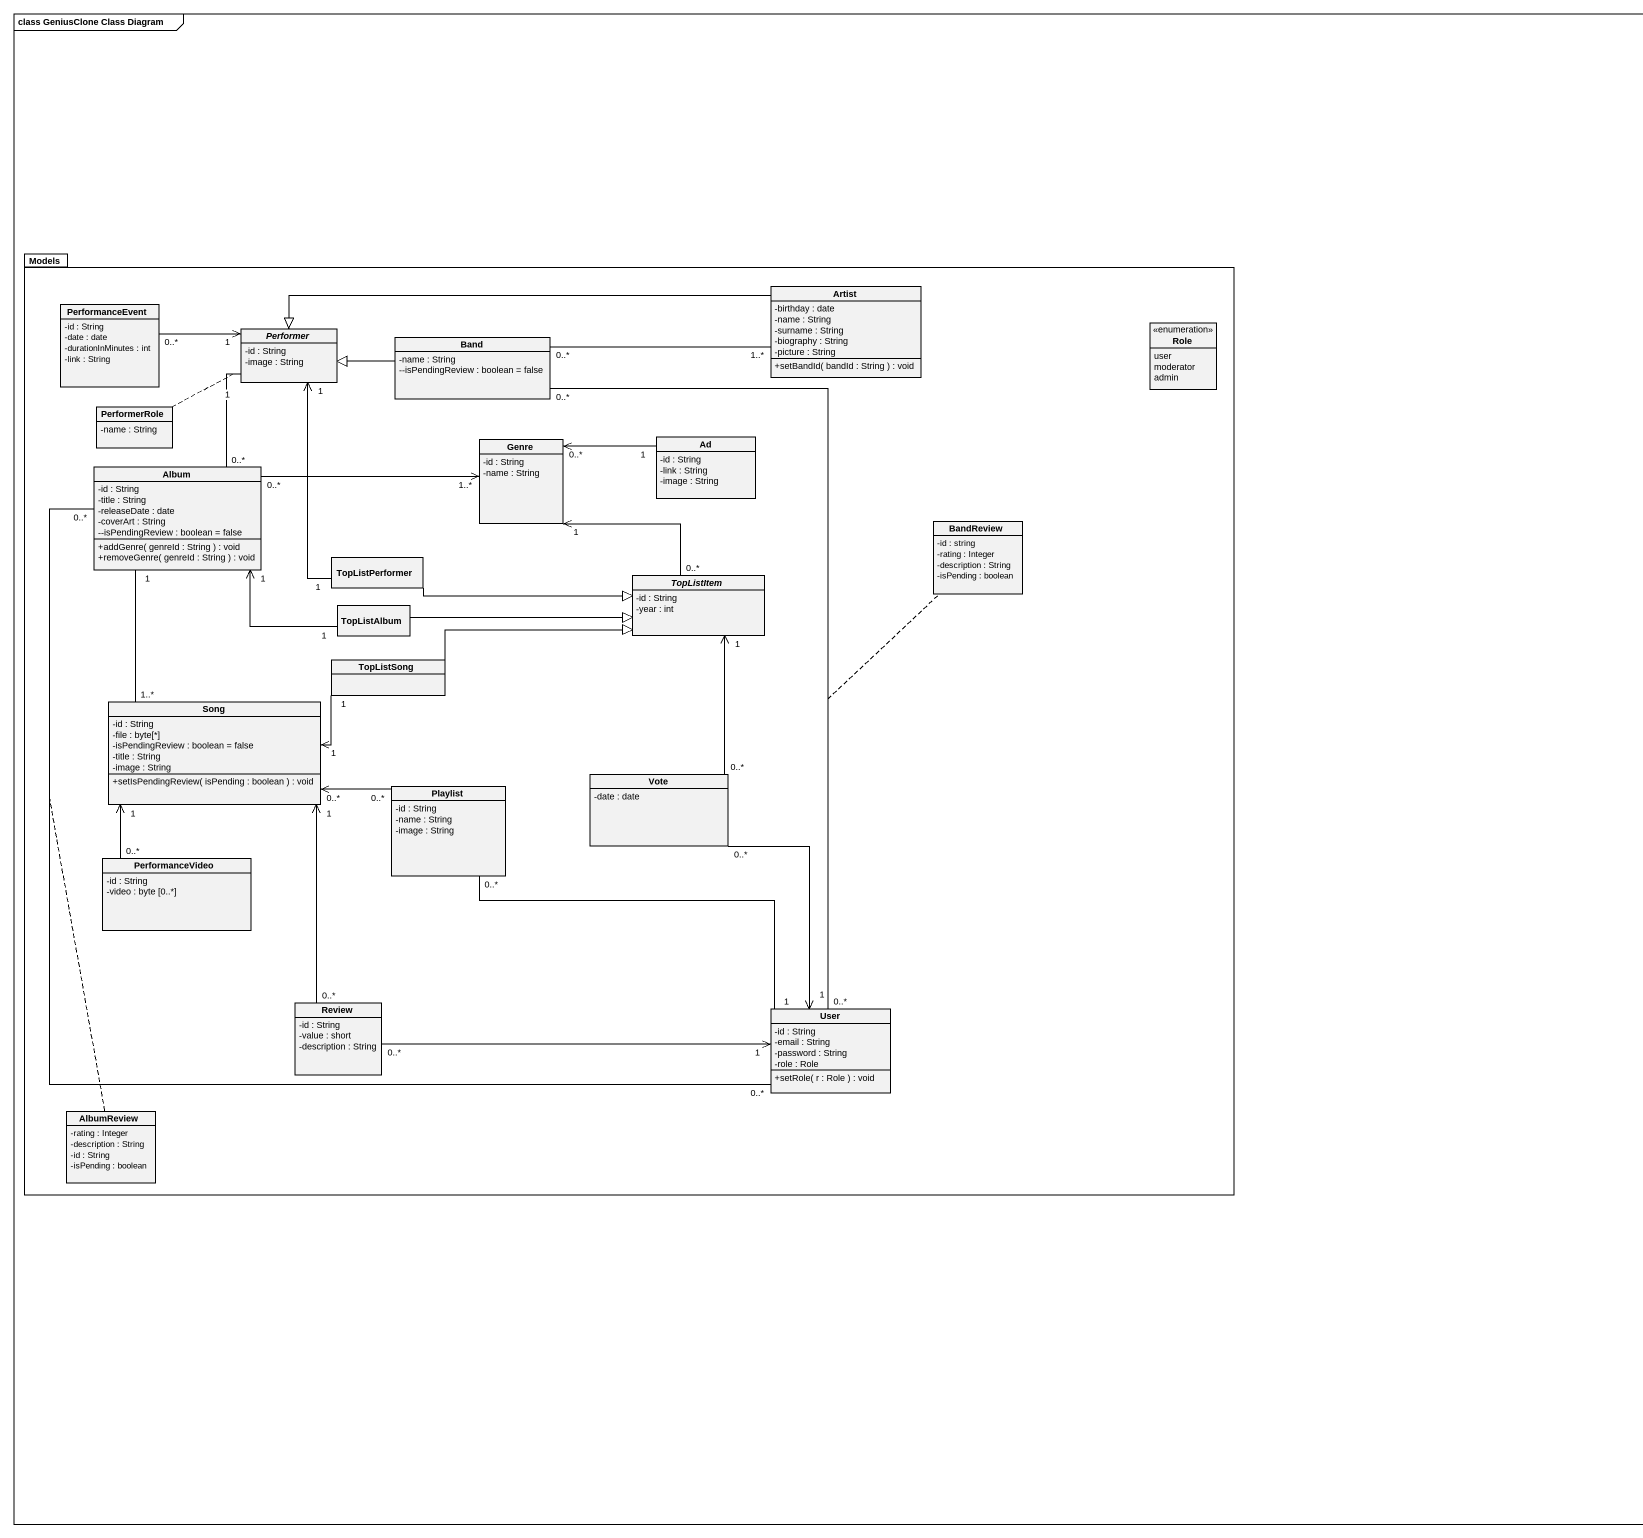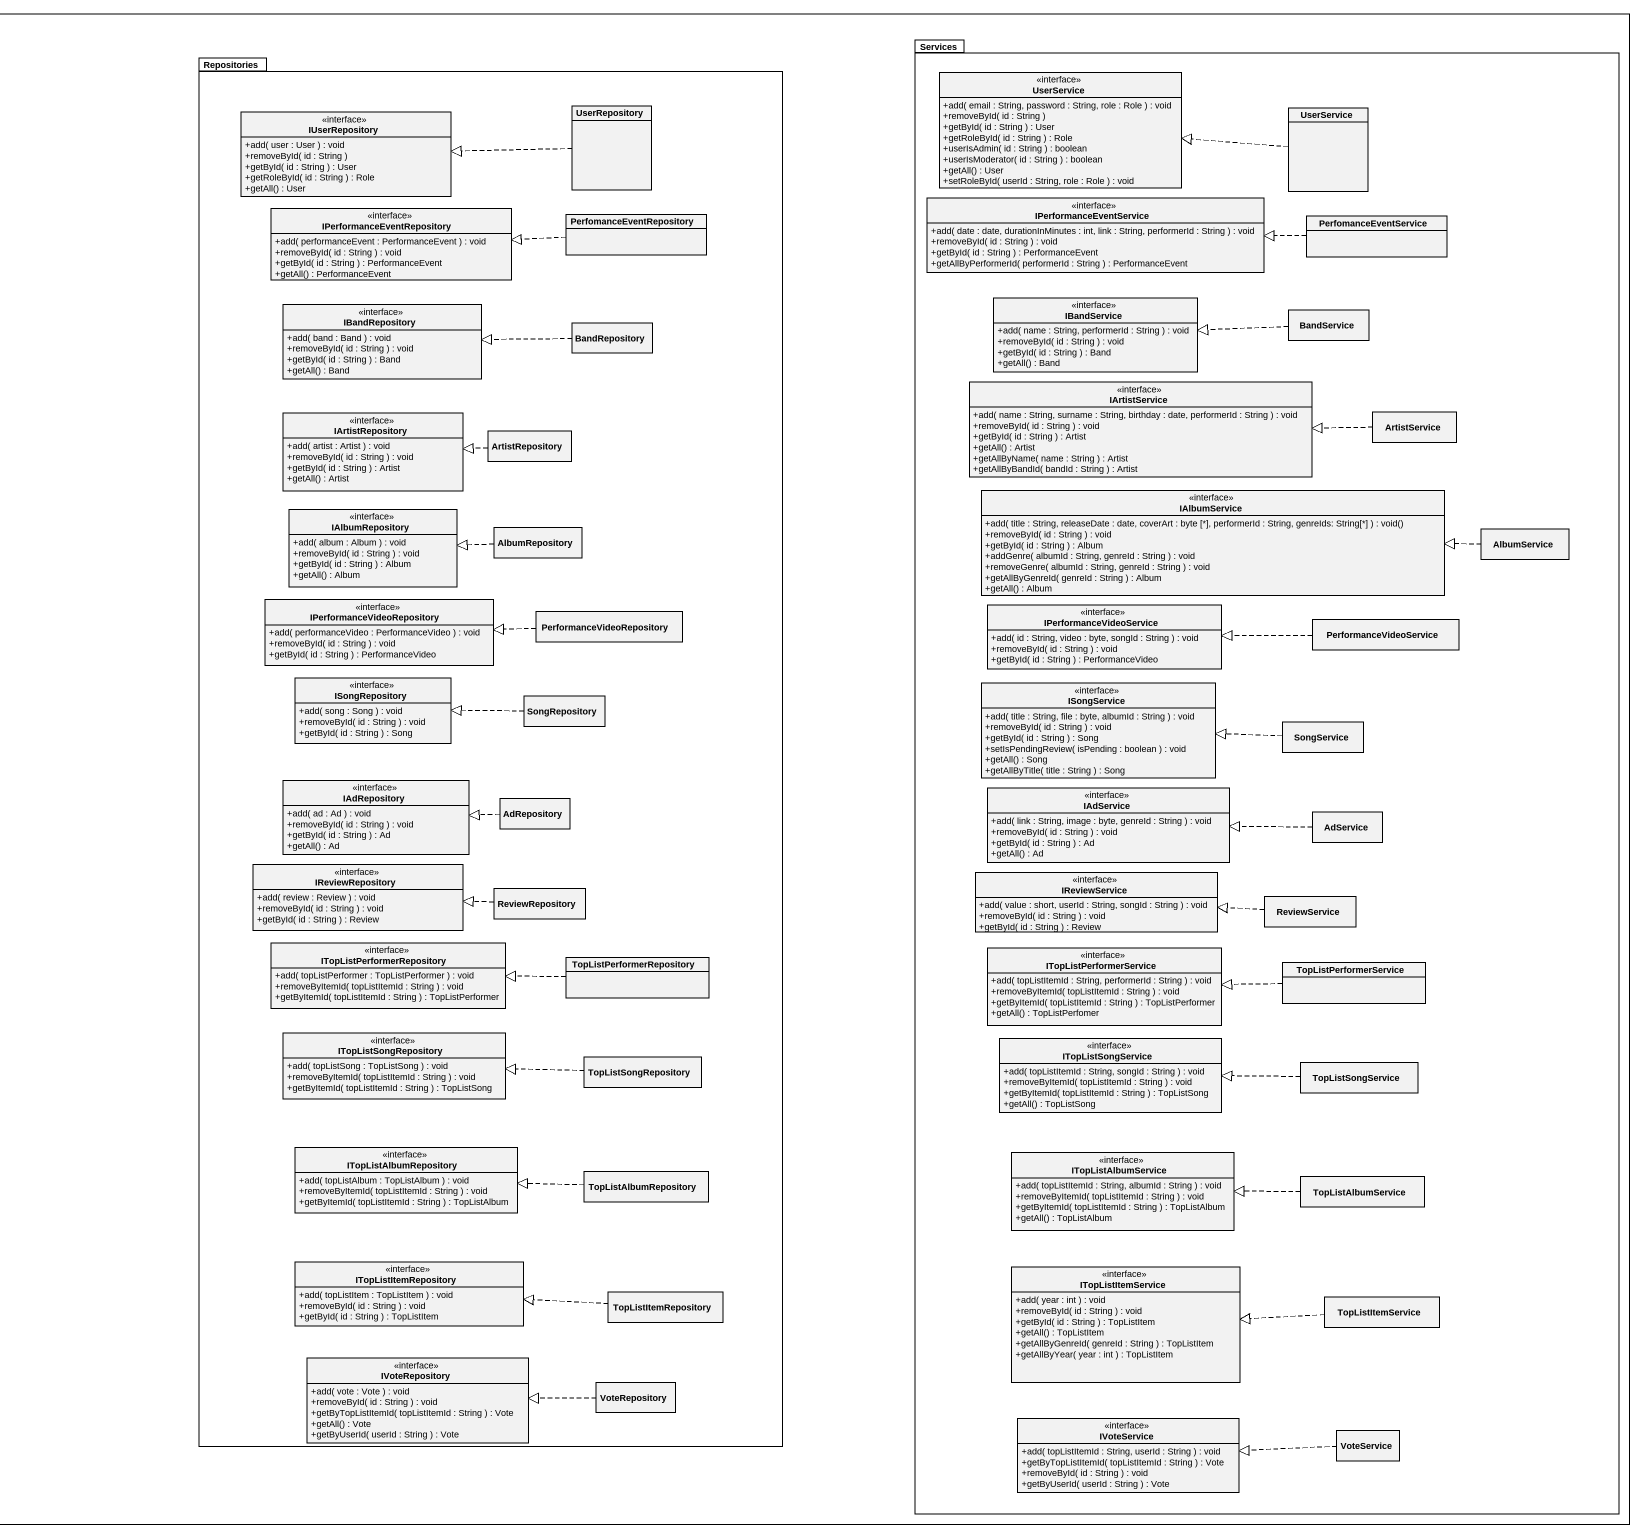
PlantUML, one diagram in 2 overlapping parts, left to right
@startuml
mainframe class GeniusClone Class Diagram
hide circle
hide empty members
skinparam classAttributeIconSize 0
package Repositories {
  class UserRepository
  interface IUserRepository {
    +add( user : User ) : void
    +removeById( id : String )
    +getById( id : String ) : User
    +getRoleById( id : String ) : Role
    +getAll() : User
  }
  interface IPerformanceEventRepository {
    +add( performanceEvent : PerformanceEvent ) : void
    +removeById( id : String ) : void
    +getById( id : String ) : PerformanceEvent
    +getAll() : PerformanceEvent
  }
  class PerfomanceEventRepository
  interface IBandRepository {
    +add( band : Band ) : void
    +removeById( id : String ) : void
    +getById( id : String ) : Band
    +getAll() : Band
  }
  class BandRepository
  interface IArtistRepository {
    +add( artist : Artist ) : void
    +removeById( id : String ) : void
    +getById( id : String ) : Artist
    +getAll() : Artist
  }
  class ArtistRepository
  interface IAlbumRepository {
    +add( album : Album ) : void
    +removeById( id : String ) : void
    +getById( id : String ) : Album
    +getAll() : Album
  }
  class AlbumRepository
  interface IPerformanceVideoRepository {
    +add( performanceVideo : PerformanceVideo ) : void
    +removeById( id : String ) : void
    +getById( id : String ) : PerformanceVideo
  }
  class PerformanceVideoRepository
  interface ISongRepository {
    +add( song : Song ) : void
    +removeById( id : String ) : void
    +getById( id : String ) : Song
  }
  class SongRepository
  interface IAdRepository {
    +add( ad : Ad ) : void
    +removeById( id : String ) : void
    +getById( id : String ) : Ad
    +getAll() : Ad
  }
  class AdRepository
  interface IReviewRepository {
    +add( review : Review ) : void
    +removeById( id : String ) : void
    +getById( id : String ) : Review
  }
  class ReviewRepository
  interface ITopListPerformerRepository {
    +add( topListPerformer : TopListPerformer ) : void
    +removeByItemId( topListItemId : String ) : void
    +getByItemId( topListItemId : String ) : TopListPerformer
  }
  class TopListPerformerRepository
  interface ITopListSongRepository {
    +add( topListSong : TopListSong ) : void
    +removeByItemId( topListItemId : String ) : void
    +getByItemId( topListItemId : String ) : TopListSong
  }
  class TopListSongRepository
  interface ITopListAlbumRepository {
    +add( topListAlbum : TopListAlbum ) : void
    +removeByItemId( topListItemId : String ) : void
    +getByItemId( topListItemId : String ) : TopListAlbum
  }
  class TopListAlbumRepository
  interface ITopListItemRepository {
    +add( topListItem : TopListItem ) : void
    +removeById( id : String ) : void
    +getById( id : String ) : TopListItem
  }
  class TopListItemRepository
  interface IVoteRepository {
    +add( vote : Vote ) : void
    +removeById( id : String ) : void
    +getByTopListItemId( topListItemId : String ) : Vote
    +getAll() : Vote
    +getByUserId( userId : String ) : Vote
  }
  class VoteRepository
}
package Services {
  interface UserService {
    +add( email : String, password : String, role : Role ) : void
    +removeById( id : String )
    +getById( id : String ) : User
    +getRoleById( id : String ) : Role
    +userIsAdmin( id : String ) : boolean
    +userIsModerator( id : String ) : boolean
    +getAll() : User
    +setRoleById( userId : String, role : Role ) : void
  }
  class "UserService" as UserService_2
  interface IPerformanceEventService {
    +add( date : date, durationInMinutes : int, link : String, performerId : String ) : void
    +removeById( id : String ) : void
    +getById( id : String ) : PerformanceEvent
    +getAllByPerformerId( performerId : String ) : PerformanceEvent
  }
  class PerfomanceEventService
  interface IBandService {
    +add( name : String, performerId : String ) : void
    +removeById( id : String ) : void
    +getById( id : String ) : Band
    +getAll() : Band
  }
  class BandService
  interface IArtistService {
    +add( name : String, surname : String, birthday : date, performerId : String ) : void
    +removeById( id : String ) : void
    +getById( id : String ) : Artist
    +getAll() : Artist
    +getAllByName( name : String ) : Artist
    +getAllByBandId( bandId : String ) : Artist
  }
  class ArtistService
  interface IAlbumService {
    +add( title : String, releaseDate : date, coverArt : byte [*], performerId : String, genreIds: String[*] ) : void()
    +removeById( id : String ) : void
    +getById( id : String ) : Album
    +addGenre( albumId : String, genreId : String ) : void
    +removeGenre( albumId : String, genreId : String ) : void
    +getAllByGenreId( genreId : String ) : Album
    +getAll() : Album
  }
  class AlbumService
  interface IPerformanceVideoService {
    +add( id : String, video : byte, songId : String ) : void
    +removeById( id : String ) : void
    +getById( id : String ) : PerformanceVideo
  }
  class PerformanceVideoService
  interface ISongService {
    +add( title : String, file : byte, albumId : String ) : void
    +removeById( id : String ) : void
    +getById( id : String ) : Song
    +setIsPendingReview( isPending : boolean ) : void
    +getAll() : Song
    +getAllByTitle( title : String ) : Song
  }
  class SongService
  interface IAdService {
    +add( link : String, image : byte, genreId : String ) : void
    +removeById( id : String ) : void
    +getById( id : String ) : Ad
    +getAll() : Ad
  }
  class AdService
  interface IReviewService {
    +add( value : short, userId : String, songId : String ) : void
    +removeById( id : String ) : void
    +getById( id : String ) : Review
  }
  class ReviewService
  interface ITopListPerformerService {
    +add( topListItemId : String, performerId : String ) : void
    +removeByItemId( topListItemId : String ) : void
    +getByItemId( topListItemId : String ) : TopListPerformer
    +getAll() : TopListPerfomer
  }
  class TopListPerformerService
  interface ITopListSongService {
    +add( topListItemId : String, songId : String ) : void
    +removeByItemId( topListItemId : String ) : void
    +getByItemId( topListItemId : String ) : TopListSong
    +getAll() : TopListSong
  }
  class TopListSongService
  interface ITopListAlbumService {
    +add( topListItemId : String, albumId : String ) : void
    +removeByItemId( topListItemId : String ) : void
    +getByItemId( topListItemId : String ) : TopListAlbum
    +getAll() : TopListAlbum
  }
  class TopListAlbumService
  interface ITopListItemService {
    +add( year : int ) : void
    +removeById( id : String ) : void
    +getById( id : String ) : TopListItem
    +getAll() : TopListItem
    +getAllByGenreId( genreId : String ) : TopListItem
    +getAllByYear( year : int ) : TopListItem
  }
  class TopListItemService
  interface IVoteService {
    +add( topListItemId : String, userId : String ) : void
    +getByTopListItemId( topListItemId : String ) : Vote
    +removeById( id : String ) : void
    +getByUserId( userId : String ) : Vote
  }
  class VoteService
}
package Models {
  class PerformanceEvent {
    -id : String
    -date : date
    -durationInMinutes : int
    -link : String
  }
  class Artist {
    -birthday : date
    -name : String
    -surname : String
    -biography : String
    -picture : String
    +setBandId( bandId : String ) : void
  }
  abstract class Performer {
    -id : String
    -image : String
  }
  class Band {
    -name : String
    ~--isPendingReview : boolean = false
  }
  enum Role {
    user
    moderator
    admin
  }
  class PerformerRole {
    -name : String
  }
  class Genre {
    -id : String
    -name : String
  }
  class Ad {
    -id : String
    -link : String
    -image : String
  }
  class Album {
    -id : String
    -title : String
    -releaseDate : date
    -coverArt : String
    ~--isPendingReview : boolean = false
    +addGenre( genreId : String ) : void
    +removeGenre( genreId : String ) : void
  }
  class BandReview {
    -id : string
    -rating : Integer
    -description : String
    -isPending : boolean
  }
  class TopListPerformer
  abstract class TopListItem {
    -id : String
    -year : int
  }
  class TopListAlbum
  class TopListSong
  class Song {
    -id : String
    -file : byte[*]
    -isPendingReview : boolean = false
    -title : String
    -image : String
    +setIsPendingReview( isPending : boolean ) : void
  }
  class Playlist {
    -id : String
    -name : String
    -image : String
  }
  class Vote {
    -date : date
  }
  class PerformanceVideo {
    -id : String
    -video : byte [0..*]
  }
  class Review {
    -id : String
    -value : short
    -description : String
  }
  class User {
    -id : String
    -email : String
    -password : String
    -role : Role
    +setRole( r : Role ) : void
  }
  class AlbumReview {
    -rating : Integer
    -description : String
    -id : String
    -isPending : boolean
  }
}
UserRepository .left.|> IUserRepository
UserService_2 .left.|> UserService
PerfomanceEventRepository .left.|> IPerformanceEventRepository
PerfomanceEventService .left.|> IPerformanceEventService
PerformanceEvent "0..*" -right-> "1" Performer
Artist -left-|> Performer
Performer "1" -- "0..*" Album
(Performer, Album) .. PerformerRole
Band "0..*" -right- "1..*" Artist
Band -left-|> Performer
BandRepository .left.|> IBandRepository
BandService .left.|> IBandService
ArtistService .left.|> IArtistService
Genre "1" <-- "0..*" TopListItem
Ad "1" -left-> "0..*" Genre
ArtistRepository .left.|> IArtistRepository
Album "0..*" -right-> "1..*" Genre
Album "1" -- "1..*" Song
Album "0..*" -- "0..*" User
(Album, User) .. AlbumReview
AlbumRepository .left.|> IAlbumRepository
AlbumService .left.|> IAlbumService
TopListPerformer "1" -up-> "1" Performer
TopListPerformer -right-|> TopListItem
TopListAlbum "1" -left-> "1" Album
TopListAlbum -right-|> TopListItem
PerformanceVideoRepository .left.|> IPerformanceVideoRepository
PerformanceVideoService .left.|> IPerformanceVideoService
TopListSong -right-|> TopListItem
Song "1" <-right- "1" TopListSong
Song "1" <-- "0..*" PerformanceVideo
Song "1" <-- "0..*" Review
SongRepository .left.|> ISongRepository
SongService .left.|> ISongService
Playlist "0..*" -left-> "0..*" Song
Playlist "0..*" -right- "1" User
Vote "0..*" -up-> "1" TopListItem
Vote "0..*" --> "1" User
AdRepository .left.|> IAdRepository
AdService .left.|> IAdService
ReviewRepository .left.|> IReviewRepository
ReviewService .left.|> IReviewService
TopListPerformerRepository .left.|> ITopListPerformerRepository
TopListPerformerService .left.|> ITopListPerformerService
User "0..*" -up- "0..*" Band
(User, Band) .. BandReview
User "1" <-left- "0..*" Review
TopListSongRepository .left.|> ITopListSongRepository
TopListSongService .left.|> ITopListSongService
TopListAlbumRepository .left.|> ITopListAlbumRepository
TopListAlbumService .left.|> ITopListAlbumService
TopListItemRepository .left.|> ITopListItemRepository
TopListItemService .left.|> ITopListItemService
VoteRepository .left.|> IVoteRepository
VoteService .left.|> IVoteService
@enduml
